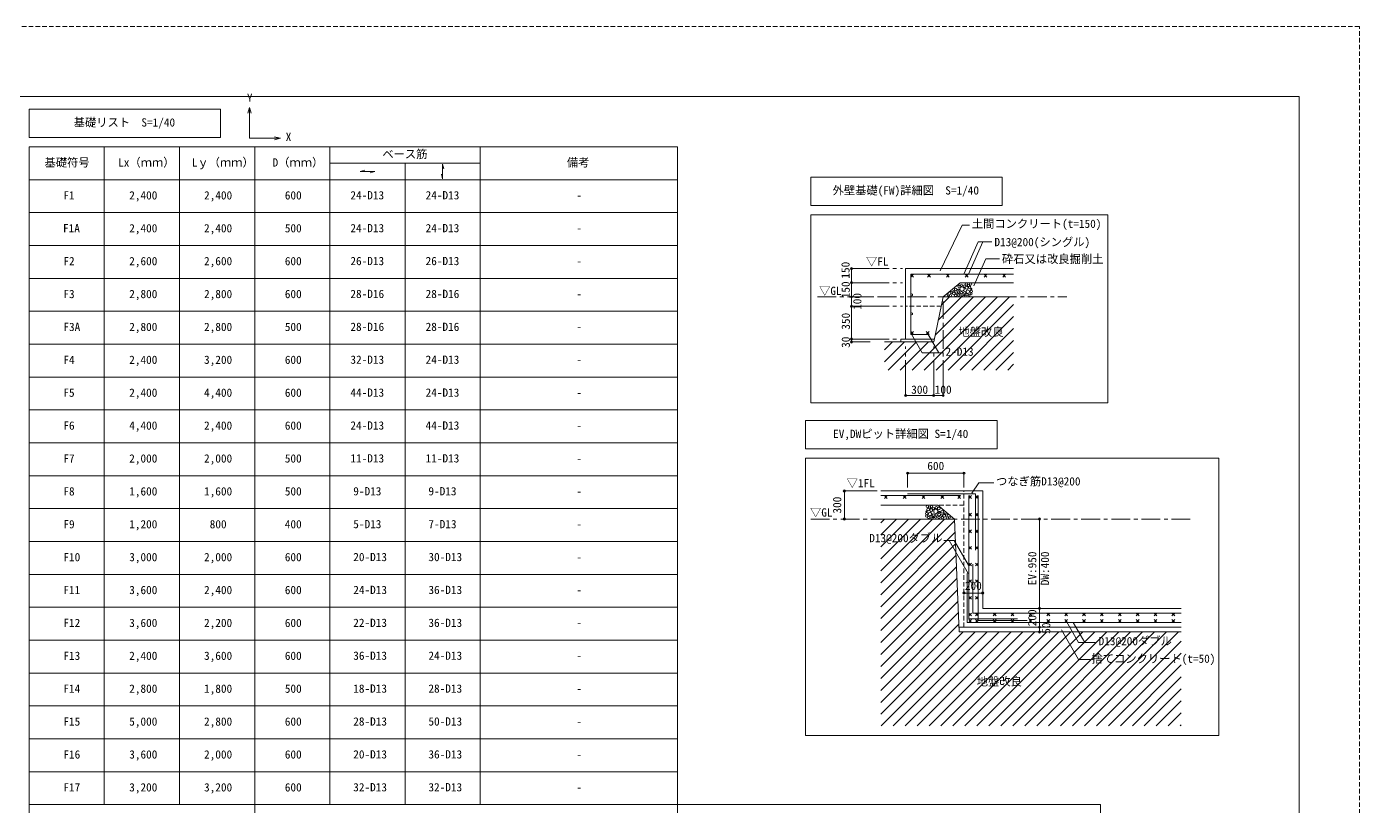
# Model space of a CAD drawing. Units: millimetres on the paper, enlarged 200 times, with parts at 1:40. Extents: x -59400 to 184562, y -133173 to 46006.
# Drawn here: x 113652 to 184562, y -90661 to -49173 of the extents above; entities that cross this region are included whole.
import ezdxf
from ezdxf.enums import TextEntityAlignment as Align

# ---------------------------------------------------------------- set-up
doc = ezdxf.new("R2010")
doc.units = ezdxf.units.MM
doc.header["$LTSCALE"] = 200
doc.header["$PDMODE"] = 32
doc.header["$PDSIZE"] = 120
doc.linetypes.add('CHAIN1', pattern=[8, 5, -1, 1, -1])
doc.linetypes.add('DASHED1', pattern=[1.8, 1.2, -0.6])
for name, color, linetype, lineweight in [('0-1', 2, 'Continuous', 18), ('B-0', 3, 'Continuous', 13), ('B-1', 7, 'Continuous', 9), ('B-2', 4, 'Continuous', 5), ('B-7', 4, 'Continuous', 5), ('B-8', 7, 'Continuous', 9), ('B-F', 7, 'Continuous', 13), ('F-F', 7, 'DASHED1', 9)]:
    doc.layers.add(name, color=color, linetype=linetype, lineweight=lineweight)
doc.styles.add('ＭＳ ゴシック', font='')
doc.styles.get('ＭＳ ゴシック').set_extended_font_data('MS Gothic')

msp = doc.modelspace()

# ---------------------------------------------------------------- linework, layer by layer
at = {"layer": '0-1', "color": 5, "lineweight": 5}
for q in [(68962.1, -52881.7), (181362.6, -129464.1)]:
    msp.add_line((181362.6, -52881.7), q, dxfattribs=at)
at = {"layer": 'B-0'}
for p, q in [((155372.7, -59185.3), (155372.7, -69185.3)), ((155372.7, -59185.3), (171188.1, -59185.3)), ((171188.1, -59185.3), (171188.1, -69185.3)), ((166167.7, -62048.9), (160417.7, -62048.9)), ((160417.7, -65798.9), (160417.7, -62048.9)), ((162417.7, -63548.9), (163317.7, -62798.9)), ((166167.7, -62798.9), (163317.7, -62798.9)), ((161917.7, -65948.9), (162417.7, -63548.9)), ((166167.7, -63548.9), (162417.7, -63548.9)), ((160167.7, -65948.9), (160167.7, -65798.9)), ((161946, -65798.9), (160167.7, -65798.9)), ((159295.2, -65948.9), (161917.7, -65948.9)), ((155372.7, -69185.3), (171188.1, -69185.3)), ((155099.1, -72138), (155099.1, -86888)), ((159095.9, -74627.1), (162126.1, -74627.1)), ((163026.1, -75377.1), (162126.1, -74627.1)), ((159095.9, -75377.1), (163026.1, -75377.1)), ((163276.1, -81377.1), (163026.1, -75377.1)), ((175085.7, -80127.1), (164526.1, -80127.1)), ((175085.7, -81127.1), (163261.8, -81127.1)), ((175085.7, -81377.1), (163276.1, -81377.1))]:
    msp.add_line(p, q, dxfattribs=at)
at = {"layer": 'B-0', "linetype": 'DASHED1'}
for p, q in [((162313.6, -64048.9), (160417.7, -64048.9)), ((163526.1, -81127.1), (163526.1, -73877.1)), ((163526.1, -74627.1), (162126.1, -74627.1))]:
    msp.add_line(p, q, dxfattribs=at)
at = {"layer": 'B-0'}
for points in [[(155099.1, -72138), (177080.4, -72138), (177080.4, -86888), (155099.1, -86888)], [(159095.9, -73877.1), (164526.1, -73877.1), (164526.1, -80127.1)]]:
    msp.add_lwpolyline(points, dxfattribs=at)
at = {"layer": 'B-1'}
for p, q in [((166167.7, -62348.9), (160692.7, -62348.9)), ((160692.7, -62348.9), (160692.7, -65548.9)), ((160692.7, -62498.9), (160842.7, -62348.9)), ((160842.7, -62498.9), (160692.7, -62348.9)), ((161742.7, -62498.9), (161592.7, -62348.9)), ((161592.7, -62498.9), (161742.7, -62348.9)), ((162742.7, -62498.9), (162592.7, -62348.9)), ((162592.7, -62498.9), (162742.7, -62348.9)), ((163742.7, -62498.9), (163592.7, -62348.9)), ((163592.7, -62498.9), (163742.7, -62348.9)), ((164742.7, -62498.9), (164592.7, -62348.9)), ((164592.7, -62498.9), (164742.7, -62348.9)), ((165742.7, -62498.9), (165592.7, -62348.9)), ((165592.7, -62498.9), (165742.7, -62348.9)), ((160842.7, -65548.9), (160692.7, -65398.9)), ((160692.7, -65548.9), (160842.7, -65398.9)), ((161667.7, -65548.9), (160692.7, -65548.9)), ((161667.7, -65548.9), (161517.7, -65398.9)), ((161517.7, -65548.9), (161667.7, -65398.9)), ((163346.8, -74127.1), (159095.9, -74127.1)), ((159446.8, -74277.1), (159296.8, -74127.1)), ((159296.8, -74277.1), (159446.8, -74127.1)), ((160446.8, -74277.1), (160296.8, -74127.1)), ((160296.8, -74277.1), (160446.8, -74127.1)), ((164131.1, -74027.1), (160526.1, -74027.1)), ((161446.8, -74277.1), (161296.8, -74127.1)), ((161296.8, -74277.1), (161446.8, -74127.1)), ((162446.8, -74277.1), (162296.8, -74127.1)), ((162296.8, -74277.1), (162446.8, -74127.1)), ((163346.8, -74277.1), (163196.8, -74127.1)), ((163196.8, -74277.1), (163346.8, -74127.1)), ((163776.1, -74127.1), (163776.1, -80677.1)), ((163926.1, -74277.1), (163776.1, -74127.1)), ((163776.1, -74277.1), (163926.1, -74127.1)), ((164131.1, -74027.1), (164131.1, -77027.1)), ((164131.1, -74277.1), (164281.1, -74127.1)), ((164281.1, -74277.1), (164131.1, -74127.1)), ((164281.1, -74127.1), (164281.1, -80777.1)), ((163926.1, -75212.8), (163776.1, -75062.8)), ((163776.1, -75212.8), (163926.1, -75062.8)), ((164131.1, -75212.8), (164281.1, -75062.8)), ((164281.1, -75212.8), (164131.1, -75062.8)), ((163926.1, -76098.5), (163776.1, -75948.5)), ((163776.1, -76098.5), (163926.1, -75948.5)), ((164131.1, -76098.5), (164281.1, -75948.5)), ((164281.1, -76098.5), (164131.1, -75948.5)), ((163926.1, -76984.2), (163776.1, -76834.2)), ((163776.1, -76984.2), (163926.1, -76834.2)), ((164131.1, -76984.2), (164281.1, -76834.2)), ((164281.1, -76984.2), (164131.1, -76834.2)), ((163926.1, -77869.9), (163776.1, -77719.9)), ((163776.1, -77869.9), (163926.1, -77719.9)), ((163992.5, -77777.1), (163992.5, -80377.1)), ((164131.1, -77869.9), (164281.1, -77719.9)), ((164281.1, -77869.9), (164131.1, -77719.9)), ((163701.1, -78277.1), (163701.1, -80877.1)), ((163926.1, -78755.6), (163776.1, -78605.6)), ((163776.1, -78755.6), (163926.1, -78605.6)), ((164131.1, -78755.6), (164281.1, -78605.6)), ((164281.1, -78755.6), (164131.1, -78605.6)), ((163926.1, -79641.4), (163776.1, -79491.4)), ((163776.1, -79641.4), (163926.1, -79491.4)), ((164131.1, -79641.4), (164281.1, -79491.4)), ((164281.1, -79641.4), (164131.1, -79491.4)), ((163926.1, -80527.1), (163776.1, -80377.1)), ((163776.1, -80527.1), (163926.1, -80377.1)), ((163776.1, -80677.1), (166376.1, -80677.1)), ((163926.1, -80727.1), (163776.1, -80877.1)), ((163776.1, -80727.1), (163926.1, -80877.1)), ((175085.7, -80377.1), (163992.5, -80377.1)), ((164131.1, -80527.1), (164281.1, -80377.1)), ((164281.1, -80527.1), (164131.1, -80377.1)), ((164131.1, -80727.1), (164281.1, -80877.1)), ((164281.1, -80727.1), (164131.1, -80877.1)), ((164281.1, -80777.1), (166881.1, -80777.1)), ((165085.8, -80527.1), (165235.8, -80377.1)), ((165235.8, -80527.1), (165085.8, -80377.1)), ((165085.8, -80727.1), (165235.8, -80877.1)), ((165235.8, -80727.1), (165085.8, -80877.1)), ((166036.3, -80527.1), (166186.3, -80377.1)), ((166186.3, -80527.1), (166036.3, -80377.1)), ((166036.3, -80727.1), (166186.3, -80877.1)), ((166186.3, -80727.1), (166036.3, -80877.1)), ((166986.7, -80527.1), (167136.7, -80377.1)), ((167136.7, -80527.1), (166986.7, -80377.1)), ((166986.7, -80727.1), (167136.7, -80877.1)), ((167136.7, -80727.1), (166986.7, -80877.1)), ((167937.2, -80527.1), (168087.2, -80377.1)), ((168087.2, -80527.1), (167937.2, -80377.1)), ((167937.2, -80727.1), (168087.2, -80877.1)), ((168087.2, -80727.1), (167937.2, -80877.1)), ((168887.7, -80527.1), (169037.7, -80377.1)), ((169037.7, -80527.1), (168887.7, -80377.1)), ((168887.7, -80727.1), (169037.7, -80877.1)), ((169037.7, -80727.1), (168887.7, -80877.1)), ((169838.1, -80527.1), (169988.1, -80377.1)), ((169988.1, -80527.1), (169838.1, -80377.1)), ((169838.1, -80727.1), (169988.1, -80877.1)), ((169988.1, -80727.1), (169838.1, -80877.1)), ((170788.6, -80527.1), (170938.6, -80377.1)), ((170938.6, -80527.1), (170788.6, -80377.1)), ((170788.6, -80727.1), (170938.6, -80877.1)), ((170938.6, -80727.1), (170788.6, -80877.1)), ((171739, -80527.1), (171889, -80377.1)), ((171889, -80527.1), (171739, -80377.1)), ((171739, -80727.1), (171889, -80877.1)), ((171889, -80727.1), (171739, -80877.1)), ((172689.5, -80527.1), (172839.5, -80377.1)), ((172839.5, -80527.1), (172689.5, -80377.1)), ((172689.5, -80727.1), (172839.5, -80877.1)), ((172839.5, -80727.1), (172689.5, -80877.1)), ((173640, -80527.1), (173790, -80377.1)), ((173790, -80527.1), (173640, -80377.1)), ((173640, -80727.1), (173790, -80877.1)), ((173790, -80727.1), (173640, -80877.1)), ((174590.4, -80527.1), (174740.4, -80377.1)), ((174740.4, -80527.1), (174590.4, -80377.1)), ((174590.4, -80727.1), (174740.4, -80877.1)), ((174740.4, -80727.1), (174590.4, -80877.1)), ((175085.7, -80877.1), (163701.1, -80877.1))]:
    msp.add_line(p, q, dxfattribs=at)
for centre in [(160742.7, -63440.5), (160742.7, -64457.2)]:
    msp.add_circle(centre, 50, dxfattribs=at)
at = {"layer": 'B-2'}
for p, q in [((164668.2, -63548.9), (160768.2, -67448.9)), ((165304.6, -63548.9), (161404.6, -67448.9)), ((164031.8, -63548.9), (161993, -65587.7)), ((165941, -63548.9), (162041, -67448.9)), ((163395.4, -63548.9), (162160.4, -64783.9)), ((162327.9, -63980), (162759, -63548.9)), ((166167.7, -63958.6), (162677.4, -67448.9)), ((166167.7, -64594.9), (163313.8, -67448.9)), ((166167.7, -65231.3), (163950.2, -67448.9)), ((166167.7, -65867.7), (164586.6, -67448.9)), ((160359, -65948.9), (159295.2, -67012.7)), ((159722.6, -65948.9), (159295.2, -66376.3)), ((160995.4, -65948.9), (159495.4, -67448.9)), ((161631.8, -65948.9), (160131.8, -67448.9)), ((166167.7, -66504.1), (165223, -67448.9)), ((166167.7, -67140.5), (165859.4, -67448.9)), ((159095.9, -78764.5), (162483.3, -75377.1)), ((159095.9, -75582.5), (159301.3, -75377.1)), ((159095.9, -76218.9), (159937.7, -75377.1)), ((159095.9, -76855.3), (160574.1, -75377.1)), ((159095.9, -77491.7), (161210.5, -75377.1)), ((159095.9, -78128.1), (161846.9, -75377.1)), ((159095.9, -79400.9), (163029.8, -75466.9)), ((159095.9, -80037.3), (163055.3, -76077.9)), ((159095.9, -80673.7), (163080.7, -76688.8)), ((159095.9, -81310.1), (163106.2, -77299.8)), ((159095.9, -81946.5), (163131.6, -77910.7)), ((159095.9, -82582.9), (163157.1, -78521.6)), ((159095.9, -83219.3), (163182.6, -79132.6)), ((159095.9, -83855.6), (163208, -79743.5)), ((159095.9, -84492), (163233.5, -80354.5)), ((159095.9, -85128.4), (163258.9, -80965.4)), ((159095.9, -85764.8), (163483.7, -81377.1)), ((159120.1, -86377.1), (164120.1, -81377.1)), ((159756.5, -86377.1), (164756.5, -81377.1)), ((160392.9, -86377.1), (165392.9, -81377.1)), ((161029.2, -86377.1), (166029.2, -81377.1)), ((161665.6, -86377.1), (166665.6, -81377.1)), ((162302, -86377.1), (167302, -81377.1)), ((162938.4, -86377.1), (167938.4, -81377.1)), ((163574.8, -86377.1), (168574.8, -81377.1)), ((164211.2, -86377.1), (169211.2, -81377.1)), ((164847.6, -86377.1), (169847.6, -81377.1)), ((165484, -86377.1), (170484, -81377.1)), ((166120.4, -86377.1), (171120.4, -81377.1)), ((166756.8, -86377.1), (171756.8, -81377.1)), ((172393.2, -81377.1), (167393.2, -86377.1)), ((173029.6, -81377.1), (168029.6, -86377.1)), ((173666, -81377.1), (168666, -86377.1)), ((169302.4, -86377.1), (174302.4, -81377.1)), ((169938.8, -86377.1), (174938.8, -81377.1)), ((170575.2, -86377.1), (175085.7, -81866.5)), ((171211.6, -86377.1), (175085.7, -82502.9)), ((171848, -86377.1), (175085.7, -83139.3)), ((172484.4, -86377.1), (175085.7, -83775.7)), ((173120.8, -86377.1), (175085.7, -84412.1)), ((173757.2, -86377.1), (175085.7, -85048.5)), ((174393.6, -86377.1), (175085.7, -85684.9)), ((175030, -86377.1), (175085.7, -86321.3))]:
    msp.add_line(p, q, dxfattribs=at)
for centre, radius in [((163085.4, -63161.2), 67.7), ((163259.7, -62986.9), 67.7), ((163424.1, -63130.8), 113.5), ((163394.6, -62932.9), 60.5), ((163557.2, -62973.9), 60.4), ((163668.5, -63067.4), 78), ((163653.4, -62873.6), 60.5), ((163763.5, -62943.6), 54.2), ((163830.6, -63040.2), 68.2), ((163879.8, -62873.6), 60.5), ((163916.5, -63136.3), 34.9), ((162682.9, -63445.1), 60.5), ((162806.9, -63482.8), 60.5), ((162844.6, -63331.8), 60.5), ((162982.4, -63375.2), 67.7), ((162968, -63258.4), 44.2), ((163081.8, -63472), 60.5), ((163119.6, -63337.2), 60.5), ((163243.9, -63295.9), 67.7), ((163229.5, -63179.1), 44.2), ((163249, -63455.8), 60.5), ((163384.2, -63326.3), 60.5), ((163426.9, -63445.1), 60.5), ((163560.3, -63335), 63.5), ((163559.6, -63458.1), 33.3), ((163683.5, -63435.8), 57.5), ((163730.9, -63273.9), 91.5), ((163803.2, -63458.3), 54.5), ((163916, -63257.5), 61), ((163912, -63386.3), 56.8), ((161534.2, -75085.9), 61), ((161538.3, -75214.8), 56.8), ((161533.7, -74964.7), 34.9), ((161570.4, -74702), 60.5), ((161619.7, -74868.6), 68.2), ((161719.3, -75102.3), 91.5), ((161686.7, -74772), 54.2), ((161781.7, -74895.8), 78), ((161796.9, -74702), 60.5), ((161889.9, -75163.4), 63.5), ((161893.1, -74802.4), 60.4), ((162026.1, -74959.3), 113.5), ((162055.7, -74761.3), 60.5), ((162066, -75154.7), 60.5), ((162190.5, -74815.3), 67.7), ((162206.3, -75124.4), 67.7), ((162220.7, -75007.5), 44.2), ((162330.6, -75165.7), 60.5), ((162364.8, -74989.6), 67.7), ((162467.9, -75203.6), 67.7), ((162482.2, -75086.8), 44.2), ((162605.6, -75160.3), 60.5), ((161647, -75286.7), 54.5), ((161766.7, -75264.2), 57.5), ((161890.6, -75286.6), 33.3), ((162023.3, -75273.5), 60.5), ((162201.2, -75284.3), 60.5), ((162368.4, -75300.4), 60.5), ((162643.4, -75311.2), 60.5), ((162767.4, -75273.5), 60.5)]:
    msp.add_circle(centre, radius, dxfattribs=at)
at = {"layer": 'B-7'}
for p, q in [((157539.9, -62048.9), (158539.9, -62048.9)), ((157539.9, -62798.9), (157539.9, -62048.9)), ((157539.9, -63548.9), (157539.9, -62798.9)), ((157539.9, -62798.9), (158539.9, -62798.9)), ((157539.9, -64048.9), (157539.9, -63548.9)), ((157539.9, -63548.9), (158539.9, -63548.9)), ((157539.9, -65798.9), (157539.9, -64048.9)), ((157539.9, -64048.9), (158539.9, -64048.9)), ((157539.9, -65948.9), (157539.9, -65798.9)), ((157539.9, -65798.9), (158539.9, -65798.9)), ((157539.9, -65948.9), (158539.9, -65948.9)), ((160417.7, -68801.2), (160417.7, -67924.5)), ((161917.7, -68801.2), (161917.7, -67924.5)), ((161917.7, -68801.2), (161917.7, -67924.5)), ((162417.7, -68801.2), (162417.7, -67924.5)), ((163526.1, -72931.7), (160526.1, -72931.7)), ((160526.1, -73702.7), (160526.1, -72931.7)), ((163526.1, -73702.7), (163526.1, -72931.7)), ((157162.7, -73877.1), (157162.7, -75377.1)), ((157162.7, -73877.1), (157912.7, -73877.1)), ((157162.7, -75377.1), (157912.7, -75377.1)), ((157162.7, -75377.1), (157912.7, -75377.1)), ((167543.6, -75377.1), (167543.6, -80127.1)), ((164526.1, -79314.7), (163526.1, -79314.7)), ((167543.6, -80127.1), (167543.6, -81127.1)), ((167543.6, -81127.1), (167543.6, -81377.1))]:
    msp.add_line(p, q, dxfattribs=at)
msp.add_lwpolyline([(160417.7, -68801.2), (161917.7, -68801.2), (162417.7, -68801.2)], dxfattribs=at)
at = {"layer": 'B-7', "color": 7}
for p in [(157539.9, -62048.9), (157539.9, -62798.9), (157539.9, -63548.9), (157539.9, -64048.9), (157539.9, -65798.9), (157539.9, -65948.9), (161917.7, -68801.2), (162417.7, -68801.2), (160526.1, -72931.7), (163526.1, -72931.7), (157162.7, -73877.1), (157162.7, -75377.1), (167543.6, -75377.1), (163526.1, -79314.7), (164526.1, -79314.7), (167543.6, -80127.1), (167543.6, -81127.1), (167543.6, -81377.1)]:
    msp.add_point(p, dxfattribs=at)
at = {"layer": 'B-7'}
for p in [(160417.7, -68801.2), (161917.7, -68801.2)]:
    msp.add_point(p, dxfattribs=at)
at = {"layer": 'B-8'}
for p, q in [((162263.9, -62163.7), (163432.6, -59738.4)), ((163820.3, -59738.4), (163432.6, -59738.4)), ((163523, -62344), (164280.2, -60619.9)), ((163772, -62349), (164532, -60619.9)), ((165009.4, -60619.9), (164280.2, -60619.9)), ((164055.7, -62964.2), (164685.7, -61529.8)), ((165414.9, -61529.8), (164685.7, -61529.8)), ((160737.3, -65530.5), (161308.9, -66520.5)), ((161605, -65516.9), (162184.4, -66520.5)), ((162435.4, -66520.5), (161308.9, -66520.5)), ((163950.2, -74001.5), (164319.6, -73440.5)), ((165115.9, -73440.5), (164319.6, -73440.5)), ((162447.5, -76517.1), (163011.1, -76517.1)), ((163751.5, -78267.7), (162740.7, -76517.1)), ((163769.8, -77831.3), (163011.1, -76517.1)), ((168977.9, -80827.7), (169623.7, -81946.3)), ((168715.2, -81271.8), (169621.9, -82842.3)), ((169330.5, -80877.1), (169947.8, -81946.3)), ((170511.3, -81946.3), (169623.7, -81946.3)), ((170238.9, -82842.3), (169621.9, -82842.3))]:
    msp.add_line(p, q, dxfattribs=at)
at = {"layer": 'B-F', "color": 3}
for p, q in [((123971.8, -53568), (113784.8, -53568)), ((113784.8, -55068), (113784.8, -53568)), ((123971.8, -55068), (123971.8, -53568)), ((113784.8, -55068), (123971.8, -55068)), ((113784.8, -55568), (148284.8, -55568)), ((113784.8, -55568), (113784.8, -120818)), ((117784.8, -55568), (117784.8, -90568)), ((121784.8, -55568), (121784.8, -90568)), ((125784.8, -55568), (125784.8, -120818)), ((129784.8, -55568), (129784.8, -90568)), ((137784.8, -55568), (137784.8, -90568)), ((148284.8, -55568), (148284.8, -120818)), ((129784.8, -56443), (137784.8, -56443)), ((133784.8, -56443), (133784.8, -90568)), ((133784.8, -56443), (133784.8, -90568)), ((113784.8, -57318), (148284.8, -57318)), ((131397.9, -56880.5), (131637, -56816.5)), ((131397.9, -56880.5), (132171.6, -56880.5)), ((132171.6, -56880.5), (131932.5, -56944.6)), ((135784.8, -57267.4), (135720.7, -57028.3)), ((165559.7, -57185.3), (155372.7, -57185.3)), ((155372.7, -58685.3), (155372.7, -57185.3)), ((165559.7, -58685.3), (165559.7, -57185.3)), ((155372.7, -58685.3), (165559.7, -58685.3)), ((113784.8, -59068), (148284.8, -59068)), ((113784.8, -60818), (148284.8, -60818)), ((113784.8, -62568), (148284.8, -62568)), ((113784.8, -64318), (148284.8, -64318)), ((113784.8, -66068), (148284.8, -66068)), ((113784.8, -67818), (148284.8, -67818)), ((113784.8, -69568), (148284.8, -69568)), ((155099.1, -71638), (155099.1, -70138)), ((165286.1, -70138), (155099.1, -70138)), ((165286.1, -71638), (165286.1, -70138)), ((113784.8, -71318), (148284.8, -71318)), ((155099.1, -71638), (165286.1, -71638)), ((113784.8, -73068), (148284.8, -73068)), ((113784.8, -74818), (148284.8, -74818)), ((113784.8, -76568), (148284.8, -76568)), ((113784.8, -78318), (148284.8, -78318)), ((113784.8, -80068), (148284.8, -80068)), ((113784.8, -81818), (148284.8, -81818)), ((113784.8, -83568), (148284.8, -83568)), ((113784.8, -85318), (148284.8, -85318)), ((113784.8, -87068), (148284.8, -87068)), ((113784.8, -88818), (148284.8, -88818)), ((113784.8, -90568), (170784.8, -90568)), ((170784.8, -90568), (170784.8, -120818))]:
    msp.add_line(p, q, dxfattribs=at)
at = {"layer": 'B-F', "lineweight": 9}
for p, q in [((125511.5, -53466.5), (125428.7, -53775.6)), ((127154.9, -55109.9), (126845.8, -55027.1))]:
    msp.add_line(p, q, dxfattribs=at)
at = {"layer": 'B-F', "color": 4, "linetype": 'CHAIN1', "lineweight": 5}
for p, q in [((158539.9, -62048.9), (160260.5, -62048.9)), ((158539.9, -62798.9), (160260.5, -62798.9)), ((155726.6, -63548.9), (168991.6, -63548.9)), ((162417.7, -67924.5), (162417.7, -63798.9)), ((158539.9, -64048.9), (160260.5, -64048.9)), ((158539.9, -65798.9), (159992.2, -65798.9)), ((160417.7, -67924.5), (160417.7, -66198.9)), ((161917.7, -67924.5), (161917.7, -66198.9)), ((157912.7, -73877.1), (158932.4, -73877.1)), ((155368.8, -75377.1), (175754.3, -75377.1))]:
    msp.add_line(p, q, dxfattribs=at)
at = {"layer": 'B-F', "lineweight": 9}
for points in [[(125511.5, -55109.9), (125511.5, -53466.5), (125594.3, -53775.6)], [(125511.5, -55109.9), (127154.9, -55109.9), (126845.8, -55192.7)]]:
    msp.add_lwpolyline(points, dxfattribs=at)
at = {"layer": 'B-F', "color": 3}
msp.add_lwpolyline([(135784.8, -57267.4), (135784.8, -56493.7), (135848.8, -56732.8)], dxfattribs=at)
at = {"layer": 'F-F'}
msp.add_lwpolyline([(65762.3, -49172.9), (65762.3, -133172.9), (184562.3, -133172.9), (184562.3, -49172.9)], close=True, dxfattribs=at)

# ---------------------------------------------------------------- texts
at = {"layer": 'B-7', "color": 7, "style": 'ＭＳ ゴシック'}
for s, p in [('150', (157569.8, -62581.6)), ('150', (157579.6, -63627.1)), ('100', (158198, -64243.5)), ('350', (157585.7, -65297.8)), ('30', (157585.7, -66264.4)), ('300', (157126.4, -75080.3)), ('EV:950', (167507.3, -78896.1)), ('DW:400', (168184.3, -78896.1)), ('200', (167507.3, -81078.8)), ('50', (168249.3, -81477.3))]:
    msp.add_text(s, height=439.9, rotation=90, dxfattribs=at).set_placement(p, align=Align.BOTTOM_LEFT)
for s, p in [('300', (160718.7, -68839.4)), ('100', (161969.9, -68839.4)), ('600', (161574.3, -72898.6)), ('200', (163574.3, -79278.4))]:
    msp.add_text(s, height=439.9, dxfattribs=at).set_placement(p, align=Align.BOTTOM_LEFT)
at = {"layer": 'B-8', "style": 'ＭＳ ゴシック'}
for s, p in [('土間コンクリート(t=150)', (163943.4, -60012.6)), ('D13@200(シングル)', (165145.4, -60985.6)), ('砕石又は改良掘削土', (165546, -61889.9)), ('地盤改良', (163227.2, -65771.1)), ('2-D13', (162543.5, -66819.3)), ('つなぎ筋D13@200', (165231.4, -73719.8)), ('D13@200ダブル', (158485.4, -76737)), ('D13@200ダブル', (170689.7, -82220.7)), ('捨てコンクリート(t=50)', (170308.6, -83154.9)), ('地盤改良', (164205, -84369.4))]:
    msp.add_text(s, height=439.9, dxfattribs=at).set_placement(p, align=Align.BOTTOM_LEFT)
at = {"layer": 'B-F', "style": 'ＭＳ ゴシック'}
for s, p in [('Y', (125370.5, -53302.7)), ('基礎リスト\u3000S=1/40', (116155.8, -54620.5)), ('X', (127434.3, -55391.9)), ('ベース筋', (132576, -56307.7)), ('基礎符号', (114602, -56750.2)), ('Lx（ｍｍ）', (118521.3, -56750.2)), ('Lｙ（ｍｍ）', (122438.5, -56750.2)), ('D（ｍｍ）', (126736.6, -56750.2)), ('備考', (142397.2, -56750.2)), ('F1', (115605.4, -58500.2)), ('2,400', (119109.8, -58500.2)), ('2,400', (123090.4, -58500.2)), ('600', (127388.6, -58500.2)), ('24-D13', (130878.2, -58495.2)), ('24-D13', (134878.2, -58495.2)), ('外壁基礎(FW)詳細図  S=1/40', (156533.7, -58237.8)), ('-', (142901.3, -58493.2)), ('F1A', (115585.5, -60250.2)), ('2,400', (119109.8, -60250.2)), ('2,400', (123090.4, -60250.2)), ('500', (127388.6, -60250.2)), ('24-D13', (130878.2, -60245.2)), ('24-D13', (134878.2, -60245.2)), ('-', (142901.3, -60243.2)), ('F2', (115605.4, -62000.2)), ('2,600', (119109.8, -62000.2)), ('2,600', (123090.4, -62000.2)), ('600', (127388.6, -62000.2)), ('26-D13', (130878.2, -61995.2)), ('26-D13', (134878.2, -61995.2)), ('-', (142901.3, -61993.2)), ('▽FL', (158312.1, -62023.4)), ('▽GL', (155816.9, -63581.9)), ('F3', (115605.4, -63750.2)), ('2,800', (119109.8, -63750.2)), ('2,800', (123090.4, -63750.2)), ('600', (127388.6, -63750.2)), ('28-D16', (130878.2, -63745.2)), ('28-D16', (134878.2, -63745.2)), ('-', (142901.3, -63743.2)), ('-', (142901.3, -63743.2)), ('F3A', (115605.4, -65500.2)), ('2,800', (119109.8, -65500.2)), ('2,800', (123090.4, -65500.2)), ('500', (127388.6, -65500.2)), ('28-D16', (130878.2, -65495.2)), ('28-D16', (134878.2, -65495.2)), ('-', (142901.3, -65493.2)), ('-', (142901.3, -65493.2)), ('F4', (115605.4, -67250.2)), ('2,400', (119109.8, -67250.2)), ('3,200', (123090.4, -67250.2)), ('600', (127388.6, -67250.2)), ('32-D13', (130878.2, -67245.2)), ('24-D13', (134878.2, -67245.2)), ('-', (142901.3, -67243.2)), ('F5', (115605.4, -69000.2)), ('2,400', (119109.8, -69000.2)), ('4,400', (123090.4, -69000.2)), ('600', (127388.6, -69000.2)), ('44-D13', (130878.2, -68995.2)), ('24-D13', (134878.2, -68995.2)), ('-', (142901.3, -68993.2)), ('F6', (115605.4, -70750.2)), ('4,400', (119109.8, -70750.2)), ('2,400', (123090.4, -70750.2)), ('600', (127388.6, -70750.2)), ('24-D13', (130878.2, -70745.2)), ('44-D13', (134878.2, -70745.2)), ('-', (142901.3, -70743.2)), ('EV,DWピット詳細図 S=1/40', (156562.6, -71190.5)), ('F7', (115605.4, -72500.2)), ('2,000', (119109.8, -72500.2)), ('2,000', (123090.4, -72500.2)), ('500', (127388.6, -72500.2)), ('11-D13', (130878.2, -72495.2)), ('11-D13', (134878.2, -72495.2)), ('-', (142901.3, -72493.2)), ('F8', (115605.4, -74250.2)), ('1,600', (119109.8, -74250.2)), ('1,600', (123090.4, -74250.2)), ('500', (127388.6, -74250.2)), ('9-D13', (131029.3, -74245.2)), ('9-D13', (135029.3, -74245.2)), ('▽1FL', (157280.9, -73811.3)), ('-', (142901.3, -74243.2)), ('▽GL', (155334.1, -75375)), ('F9', (115605.4, -76000.2)), ('1,200', (119109.8, -76000.2)), ('800', (123392.6, -76000.2)), ('400', (127388.6, -76000.2)), ('5-D13', (131029.3, -75995.2)), ('7-D13', (135029.3, -75995.2)), ('-', (142901.3, -75993.2)), ('F10', (115605.4, -77750.2)), ('3,000', (119109.8, -77750.2)), ('2,000', (123090.4, -77750.2)), ('600', (127388.6, -77750.2)), ('20-D13', (131029.3, -77745.2)), ('30-D13', (135029.3, -77745.2)), ('-', (142901.3, -77743.2)), ('F11', (115605.4, -79500.2)), ('3,600', (119109.8, -79500.2)), ('2,400', (123090.4, -79500.2)), ('600', (127388.6, -79500.2)), ('24-D13', (131029.3, -79495.2)), ('36-D13', (135029.3, -79495.2)), ('-', (142901.3, -79493.2)), ('F12', (115605.4, -81250.2)), ('3,600', (119109.8, -81250.2)), ('2,200', (123090.4, -81250.2)), ('600', (127388.6, -81250.2)), ('22-D13', (131029.3, -81245.2)), ('36-D13', (135029.3, -81245.2)), ('-', (142901.3, -81243.2)), ('F13', (115605.4, -83000.2)), ('2,400', (119109.8, -83000.2)), ('3,600', (123090.4, -83000.2)), ('600', (127388.6, -83000.2)), ('36-D13', (131029.3, -82995.2)), ('24-D13', (135029.3, -82995.2)), ('-', (142901.3, -82993.2)), ('F14', (115605.4, -84750.2)), ('2,800', (119109.8, -84750.2)), ('1,800', (123090.4, -84750.2)), ('500', (127388.6, -84750.2)), ('18-D13', (131029.3, -84745.2)), ('28-D13', (135029.3, -84745.2)), ('-', (142901.3, -84743.2)), ('F15', (115605.4, -86500.2)), ('5,000', (119109.8, -86500.2)), ('2,800', (123090.4, -86500.2)), ('600', (127388.6, -86500.2)), ('28-D13', (131029.3, -86495.2)), ('50-D13', (135029.3, -86495.2)), ('-', (142901.3, -86493.2)), ('F16', (115605.4, -88250.2)), ('3,600', (119109.8, -88250.2)), ('2,000', (123090.4, -88250.2)), ('600', (127388.6, -88250.2)), ('20-D13', (131029.3, -88245.2)), ('36-D13', (135029.3, -88245.2)), ('-', (142901.3, -88243.2)), ('F17', (115605.4, -90000.2)), ('3,200', (119109.8, -90000.2)), ('3,200', (123090.4, -90000.2)), ('600', (127388.6, -90000.2)), ('32-D13', (131029.3, -89995.2)), ('32-D13', (135029.3, -89995.2)), ('-', (142901.3, -89993.2))]:
    msp.add_text(s, height=439.9, dxfattribs=at).set_placement(p, align=Align.BOTTOM_LEFT)

doc.saveas('drawing.dxf')
